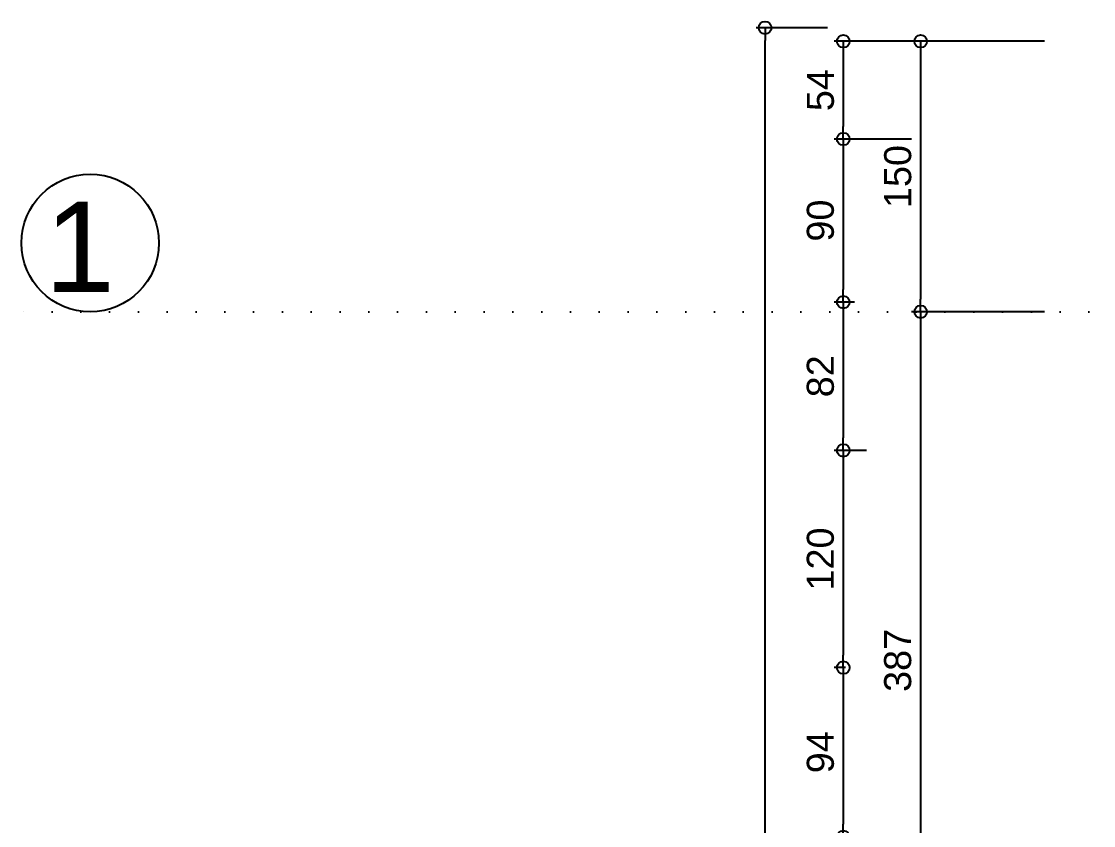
# Model space of a CAD drawing. Header units: millimetres. Extents: x 768 to 14077, y 324 to 18132.
# Drawn here: x 1033 to 1628, y 8245 to 8691 of the extents above; entities that cross this region are included whole.
import ezdxf

# ---------------------------------------------------------------- set-up
doc = ezdxf.new("R2010")
doc.units = ezdxf.units.MM
doc.linetypes.add('DOT2', pattern=[3.175, 0, -3.175])
doc.layers.add('SEM_AKS', color=161, linetype='Continuous')
doc.styles.get("Standard").update_dxf_attribs({"font": 'arial.ttf'})
doc.dimstyles.new('1-50-2', dxfattribs={"dimtxt": 15, "dimasz": 7, "dimexe": 5, "dimexo": 5, "dimgap": 5, "dimtad": 1, "dimdec": 0, "dimtxsty": 'Standard', "dimblk": 'ORIGIN', "dimcen": 5, "dimdle": 7, "dimclrd": 256, "dimclre": 256, "dimclrt": 256, "dimadec": 0, "dimazin": 0, "dimtfac": 1, "dimtdec": 0, "dimtix": 1, "dimtmove": 0, "dimatfit": 3, "dimldrblk": 'ORIGIN', "dimfxl": 1, "dimlwd": -1, "dimlwe": -1, "dimarcsym": 0})

# ---------------------------------------------------------------- blocks, each defined once
blk = doc.blocks.new('_Origin')
at = {"color": 0, "linetype": 'ByBlock', "lineweight": -2}
blk.add_line((0, 0), (-1, 0), dxfattribs=at)
blk.add_circle((0, 0), 0.5, dxfattribs=at)
blk = doc.blocks.new('*D242')
at = {"transparency": 16777216}
for p, q in [((1600.67, 8679.67), (1526.93, 8679.67)), ((1531.93, 8672.67), (1531.93, 8536.67)), ((1600.67, 8529.67), (1526.93, 8529.67))]:
    blk.add_line(p, q, dxfattribs=at)
at = {"layer": 'Defpoints', "color": 0, "transparency": 16777216}
for p in [(1605.67, 8679.67), (1531.93, 8529.67), (1605.67, 8529.67)]:
    blk.add_point(p, dxfattribs=at)
at = {"transparency": 16777216, "xscale": 7, "yscale": 7, "zscale": 7}
for p, rotation in [((1531.93, 8679.67), 90), ((1531.93, 8529.67), 270)]:
    blk.add_blockref('_Origin', p, dxfattribs=dict(at, rotation=rotation))
at = {"transparency": 16777216, "insert": (1519.28, 8604.67), "char_height": 15, "attachment_point": 5, "rotation": 90}
blk.add_mtext('150', dxfattribs=at)
blk = doc.blocks.new('*D243')
at = {"transparency": 16777216}
for p, q in [((1600.67, 8529.67), (1526.93, 8529.67)), ((1531.93, 8522.67), (1531.93, 8150.14)), ((1591.35, 8143.14), (1526.93, 8143.14))]:
    blk.add_line(p, q, dxfattribs=at)
at = {"layer": 'Defpoints', "color": 0, "transparency": 16777216}
for p in [(1605.67, 8529.67), (1531.93, 8143.14), (1596.35, 8143.14)]:
    blk.add_point(p, dxfattribs=at)
at = {"transparency": 16777216, "xscale": 7, "yscale": 7, "zscale": 7}
for p, rotation in [((1531.93, 8529.67), 90), ((1531.93, 8143.14), 270)]:
    blk.add_blockref('_Origin', p, dxfattribs=dict(at, rotation=rotation))
at = {"transparency": 16777216, "insert": (1519.27, 8336.41), "char_height": 15, "attachment_point": 5, "rotation": 90}
blk.add_mtext('387', dxfattribs=at)
blk = doc.blocks.new('*D256')
at = {"transparency": 16777216}
for p, q in [((1526.93, 8679.67), (1484.03, 8679.67)), ((1489.03, 8672.67), (1489.03, 8632.47)), ((1526.93, 8625.47), (1484.03, 8625.47))]:
    blk.add_line(p, q, dxfattribs=at)
at = {"layer": 'Defpoints', "color": 0, "transparency": 16777216}
for p in [(1531.93, 8679.67), (1489.03, 8625.47), (1531.93, 8625.47)]:
    blk.add_point(p, dxfattribs=at)
at = {"transparency": 16777216, "xscale": 7, "yscale": 7, "zscale": 7}
for p, rotation in [((1489.03, 8679.67), 90), ((1489.03, 8625.47), 270)]:
    blk.add_blockref('_Origin', p, dxfattribs=dict(at, rotation=rotation))
at = {"transparency": 16777216, "insert": (1476.41, 8652.57), "char_height": 15, "attachment_point": 5, "rotation": 90}
blk.add_mtext('54', dxfattribs=at)
blk = doc.blocks.new('*D257')
at = {"transparency": 16777216}
for p, q in [((1526.93, 8625.47), (1484.03, 8625.47)), ((1489.03, 8618.47), (1489.03, 8542.01)), ((1495.15, 8535.01), (1484.03, 8535.01))]:
    blk.add_line(p, q, dxfattribs=at)
at = {"layer": 'Defpoints', "color": 0, "transparency": 16777216}
for p in [(1531.93, 8625.47), (1489.03, 8535.01), (1500.15, 8535.01)]:
    blk.add_point(p, dxfattribs=at)
at = {"transparency": 16777216, "xscale": 7, "yscale": 7, "zscale": 7}
for p, rotation in [((1489.03, 8625.47), 90), ((1489.03, 8535.01), 270)]:
    blk.add_blockref('_Origin', p, dxfattribs=dict(at, rotation=rotation))
at = {"transparency": 16777216, "insert": (1476.38, 8580.24), "char_height": 15, "attachment_point": 5, "rotation": 90}
blk.add_mtext('90', dxfattribs=at)
blk = doc.blocks.new('*D258')
at = {"transparency": 16777216}
for p, q in [((1495.15, 8535.01), (1484.03, 8535.01)), ((1489.03, 8528.01), (1489.03, 8459.86)), ((1501.98, 8452.86), (1484.03, 8452.86))]:
    blk.add_line(p, q, dxfattribs=at)
at = {"layer": 'Defpoints', "color": 0, "transparency": 16777216}
for p in [(1500.15, 8535.01), (1489.03, 8452.86), (1506.98, 8452.86)]:
    blk.add_point(p, dxfattribs=at)
at = {"transparency": 16777216, "xscale": 7, "yscale": 7, "zscale": 7}
for p, rotation in [((1489.03, 8535.01), 90), ((1489.03, 8452.86), 270)]:
    blk.add_blockref('_Origin', p, dxfattribs=dict(at, rotation=rotation))
at = {"transparency": 16777216, "insert": (1476.38, 8493.93), "char_height": 15, "attachment_point": 5, "rotation": 90}
blk.add_mtext('82', dxfattribs=at)
blk = doc.blocks.new('*D259')
at = {"transparency": 16777216}
for p, q in [((1501.98, 8452.86), (1484.03, 8452.86)), ((1489.03, 8445.86), (1489.03, 8339.41)), ((1490.26, 8332.41), (1484.03, 8332.41))]:
    blk.add_line(p, q, dxfattribs=at)
at = {"layer": 'Defpoints', "color": 0, "transparency": 16777216}
for p in [(1506.98, 8452.86), (1489.03, 8332.41), (1495.26, 8332.41)]:
    blk.add_point(p, dxfattribs=at)
at = {"transparency": 16777216, "xscale": 7, "yscale": 7, "zscale": 7}
for p, rotation in [((1489.03, 8452.86), 90), ((1489.03, 8332.41), 270)]:
    blk.add_blockref('_Origin', p, dxfattribs=dict(at, rotation=rotation))
at = {"transparency": 16777216, "insert": (1476.38, 8392.63), "char_height": 15, "attachment_point": 5, "rotation": 90}
blk.add_mtext('120', dxfattribs=at)
blk = doc.blocks.new('*D260')
at = {"transparency": 16777216}
for p, q in [((1490.26, 8332.41), (1484.03, 8332.41)), ((1489.03, 8325.41), (1489.03, 8245.61)), ((1493.95, 8238.61), (1484.03, 8238.61))]:
    blk.add_line(p, q, dxfattribs=at)
at = {"layer": 'Defpoints', "color": 0, "transparency": 16777216}
for p in [(1495.26, 8332.41), (1489.03, 8238.61), (1498.95, 8238.61)]:
    blk.add_point(p, dxfattribs=at)
at = {"transparency": 16777216, "xscale": 7, "yscale": 7, "zscale": 7}
for p, rotation in [((1489.03, 8332.41), 90), ((1489.03, 8238.61), 270)]:
    blk.add_blockref('_Origin', p, dxfattribs=dict(at, rotation=rotation))
at = {"transparency": 16777216, "insert": (1476.38, 8285.51), "char_height": 15, "attachment_point": 5, "rotation": 90}
blk.add_mtext('94', dxfattribs=at)
blk = doc.blocks.new('*D265')
at = {"transparency": 16777216}
for p, q in [((1480.25, 8687.14), (1440.67, 8687.14)), ((1445.67, 7329.26), (1445.67, 8680.14)), ((1480.25, 7322.26), (1440.67, 7322.26))]:
    blk.add_line(p, q, dxfattribs=at)
at = {"layer": 'Defpoints', "color": 0, "transparency": 16777216}
for p in [(1445.67, 8687.14), (1485.25, 8687.14), (1485.25, 7322.26)]:
    blk.add_point(p, dxfattribs=at)
at = {"transparency": 16777216, "xscale": 7, "yscale": 7, "zscale": 7}
for p, rotation in [((1445.67, 8687.14), 90), ((1445.67, 7322.26), 270)]:
    blk.add_blockref('_Origin', p, dxfattribs=dict(at, rotation=rotation))
at = {"transparency": 16777216, "insert": (1433.01, 8004.7), "char_height": 15, "attachment_point": 5, "rotation": 90}
blk.add_mtext('1365', dxfattribs=at)

msp = doc.modelspace()

# ---------------------------------------------------------------- linework, layer by layer
at = {"layer": 'SEM_AKS', "linetype": 'DOT2', "ltscale": 5}
msp.add_line((5315.5, 8529.67), (1033.23, 8529.67), dxfattribs=at)
at = {"layer": 'SEM_AKS', "ltscale": 5}
msp.add_circle((1071.36, 8567.81), 38.14, dxfattribs=at)

# ---------------------------------------------------------------- texts
at = {"layer": 'SEM_AKS', "linetype": 'DOT2', "ltscale": 5}
msp.add_text('1', height=50, dxfattribs=at).set_placement((1046.14, 8540.69))

# ---------------------------------------------------------------- dimensions: what is measured, and where the dimension line sits
for base, p1, p2, picture, middle in [((1445.67, 8687.14), (1485.25, 7322.26), (1485.25, 8687.14), '*D265', (1433.01, 8004.7)), ((1489.03, 8625.47), (1531.93, 8679.67), (1531.93, 8625.47), '*D256', (1476.41, 8652.57)), ((1531.93, 8529.67), (1605.67, 8679.67), (1605.67, 8529.67), '*D242', (1519.28, 8604.67))]:
    dim = msp.add_linear_dim(base=base, p1=p1, p2=p2, angle=90, dimstyle='1-50-2')
    dim.commit()
    dim.dimension.update_dxf_attribs({"geometry": picture, "text_midpoint": middle})
for base, p1, p2, picture, middle in [((1489.03, 8535.01), (1531.93, 8625.47), (1500.15, 8535.01), '*D257', (1476.38, 8580.24)), ((1489.03, 8452.86), (1500.15, 8535.01), (1506.98, 8452.86), '*D258', (1476.38, 8493.93)), ((1531.93, 8143.14), (1605.67, 8529.67), (1596.35, 8143.14), '*D243', (1519.27, 8336.41)), ((1489.03, 8332.41), (1506.98, 8452.86), (1495.26, 8332.41), '*D259', (1476.38, 8392.63)), ((1489.03, 8238.61), (1495.26, 8332.41), (1498.95, 8238.61), '*D260', (1476.38, 8285.51))]:
    dim = msp.add_linear_dim(base=base, p1=p1, p2=p2, angle=90, dimstyle='1-50-2', override={"dimtmove": 1})
    dim.commit()
    dim.dimension.update_dxf_attribs({"geometry": picture, "text_midpoint": middle})

doc.saveas('drawing.dxf')
